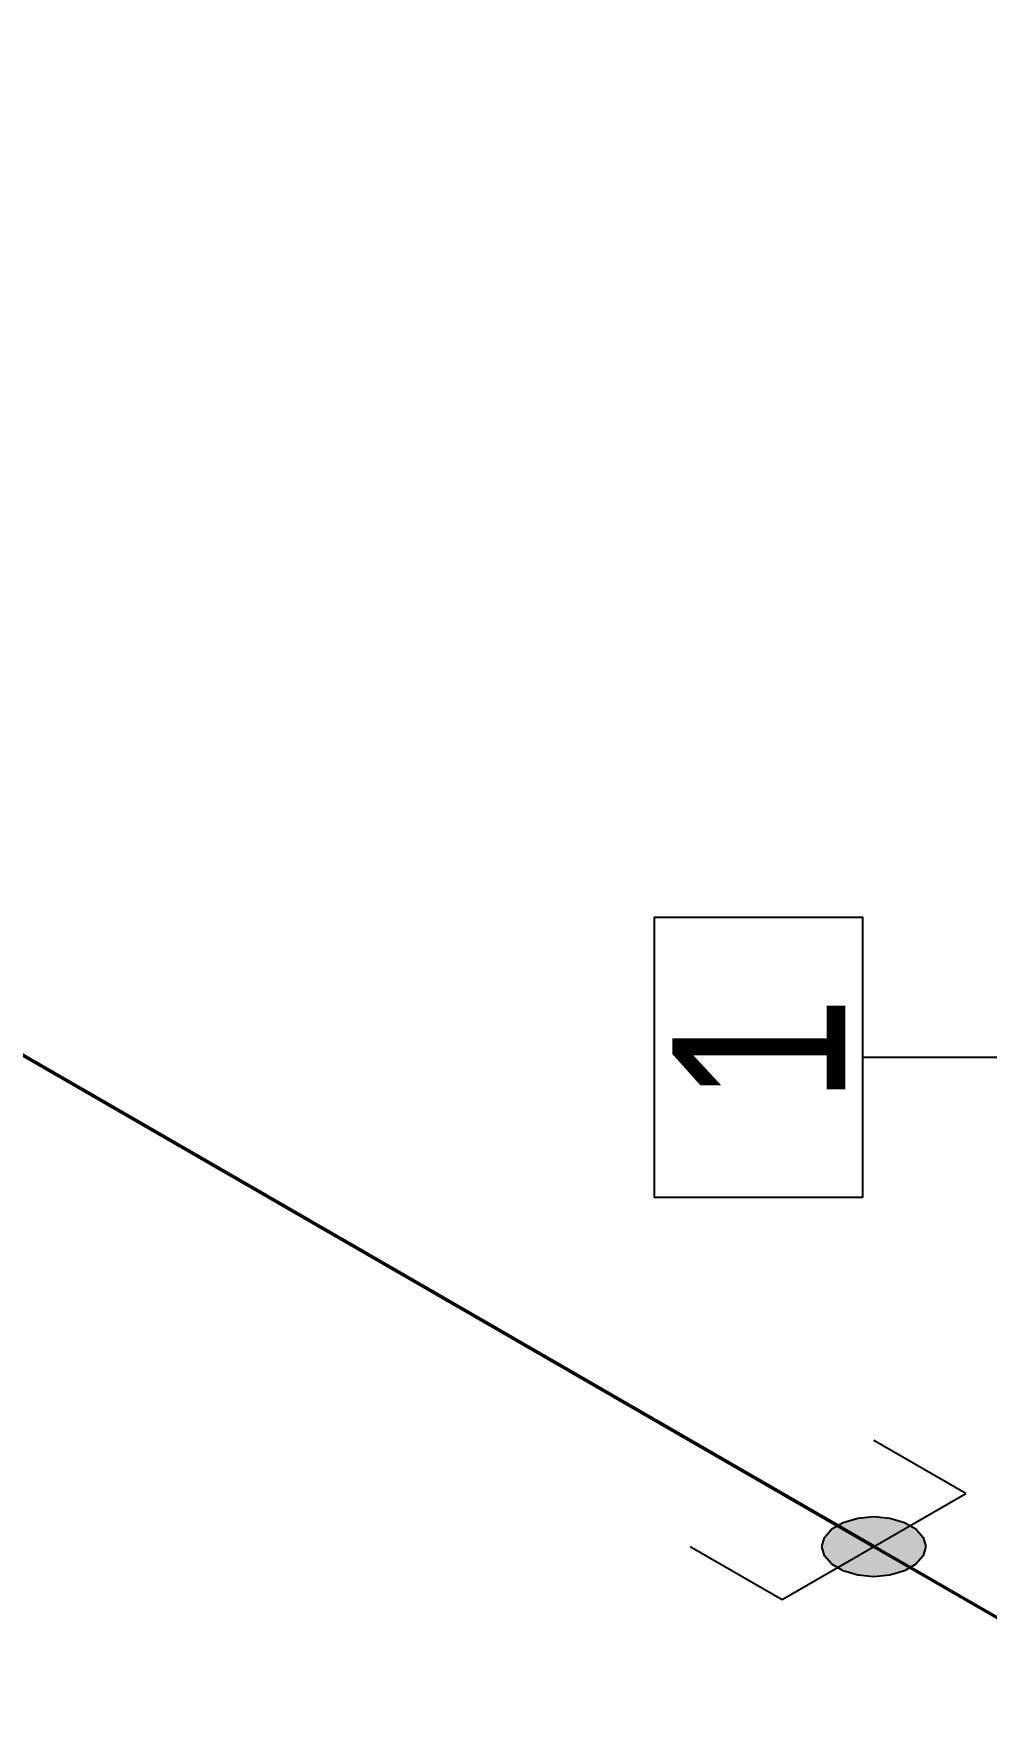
# Model space of a CAD drawing. Header units: millimetres. Extents: x 0 to 594, y 0 to 420.
# Drawn here: x 327.19 to 340.95, y 136.52 to 160.78 of the extents above; entities that cross this region are included whole.
import ezdxf
from ezdxf import colors
from ezdxf.entities.mleader import LeaderData, LeaderLine
from ezdxf.enums import TextEntityAlignment as Align
from ezdxf.math import Vec2, Vec3

# ---------------------------------------------------------------- set-up
doc = ezdxf.new("R2010")
doc.units = ezdxf.units.MM
doc.header["$LTSCALE"] = 0.25
for name, color, linetype in [('밸브', 4, 'Continuous'), ('용접', 1, 'Continuous'), ('주석', 7, 'Continuous'), ('치수', 1, 'Continuous')]:
    doc.layers.add(name, color=color, linetype=linetype)
doc.layers.add('파이프 작은 보어', color=30, linetype='Continuous', lineweight=50)
doc.styles.add('AdskIsoAnnotation', font='arial.ttf', dxfattribs={"width": 0.8, "height": 1})
doc.styles.add('AdskIsoMetric', font='arial.ttf', dxfattribs={"width": 0.8, "height": 2.5})
doc.styles.add('AdskIsoMetric30', font='arial.ttf', dxfattribs={"width": 0.8, "oblique": 30, "height": 2.5})
doc.styles.get("Standard").update_dxf_attribs({"font": 'arial.ttf'})
doc.dimstyles.new('AdskIsoMetric', dxfattribs={"dimtxt": 2.5, "dimasz": 2.5, "dimexe": 1, "dimexo": 2, "dimgap": 0.8, "dimtad": 1, "dimdec": 0, "dimrnd": 1, "dimzin": 0, "dimdsep": 46, "dimtxsty": 'AdskIsoMetric', "dimcen": 0, "dimclrt": 7, "dimadec": 0, "dimazin": 0, "dimtfac": 1, "dimtdec": 0, "dimtmove": 1, "dimatfit": 3, "dimfxl": 0, "dimfrac": 2, "dimtolj": 1, "dimtzin": 0, "dimarcsym": 0})

# ---------------------------------------------------------------- blocks, each defined once
blk = doc.blocks.new('볼 밸브-1-IsoRight')
at = {"color": 0, "linetype": 'ByBlock', "lineweight": -2, "extrusion": (0.707107, 0.408248, -0.57735)}
for p, q in [((-0.1006, 0.1164), (-0.3536, 0.4082)), ((-0.3536, 0.4082), (-0.3536, 0)), ((0.1006, 0.0001), (0.3536, 0)), ((-0.3536, 0), (-0.1006, -0.0001)), ((0.3536, 0), (0.3536, -0.4082)), ((0.1125, -0.065), (0.1125, -0.065)), ((0.3536, -0.4082), (0.1007, -0.1162))]:
    blk.add_line(p, q, dxfattribs=at)
at = {"linetype": 'ByBlock', "extrusion": (-1.92296e-16, -1.11022e-16, -1)}
for start_param, end_param in [(-0.785398, 2.356194), (2.356194, 5.497787)]:
    blk.add_ellipse((0, 0), major_axis=(-0.0796, 0.1378), ratio=0.57735, start_param=start_param, end_param=end_param, dxfattribs=at)
blk = doc.blocks.new('*D89')
at = {"layer": 'Defpoints', "color": 0}
for p in [(303.795, 159.45), (344.629, 135.875), (331.638, 128.375)]:
    blk.add_point(p, dxfattribs=at)
at = {"layer": '치수', "color": 0, "lineweight": -2}
for p, q in [((301.795, 158.295), (289.805, 151.373)), ((292.97, 150.7), (329.473, 129.625)), ((342.629, 134.72), (330.638, 127.798))]:
    blk.add_line(p, q, dxfattribs=at)
at = {"layer": '치수', "color": 0}
for points in [[(293.178, 151.061), (292.762, 150.339), (290.805, 151.95)], [(329.681, 129.986), (329.265, 129.264), (331.638, 128.375)]]:
    blk.add_solid(points, dxfattribs=at)
at = {"layer": '치수', "color": 7, "insert": (313.488, 141.471), "char_height": 2.5, "attachment_point": 5, "rotation": 330, "style": 'AdskIsoMetric30'}
blk.add_mtext('\\A1;335', dxfattribs=at)
blk = doc.blocks.new('티-1-Iso2DSkew0')
at = {"color": 0, "linetype": 'ByBlock', "lineweight": -2, "extrusion": (-0.707107, -0.408248, 0.57735)}
for p, q in [((0, 0), (0, 6.124)), ((0, 0), (-5.303, 3.062)), ((0, -6.124), (0, 0))]:
    blk.add_line(p, q, dxfattribs=at)
blk = doc.blocks.new('SocketWeld-2-IsoLeft')
blk.add_hatch(color=256).paths.add_polyline_path([(0.0405, 0.017), (0.0406, 0.0168), (0.0407, 0.0166), (0.0409, 0.0165), (0.041, 0.0163), (0.0412, 0.0161), (0.0413, 0.016), (0.0415, 0.0158), (0.0416, 0.0157), (0.0418, 0.0155), (0.0419, 0.0153), (0.042, 0.0152), (0.0422, 0.015), (0.0423, 0.0148), (0.0425, 0.0147), (0.0426, 0.0145), (0.0428, 0.0143), (0.0429, 0.0142), (0.0431, 0.014), (0.0432, 0.0138), (0.0433, 0.0137), (0.0435, 0.0135), (0.0436, 0.0134), (0.0438, 0.0132), (0.0439, 0.013), (0.0441, 0.0129), (0.0442, 0.0127), (0.0444, 0.0125), (0.0445, 0.0124), (0.0447, 0.0122), (0.0448, 0.012), (0.0449, 0.0119), (0.0451, 0.0117), (0.0452, 0.0115), (0.0454, 0.0114), (0.0455, 0.0112), (0.0457, 0.0111), (0.0458, 0.0109), (0.046, 0.0107), (0.0461, 0.0106), (0.0462, 0.0104), (0.0464, 0.0102), (0.0465, 0.0101), (0.0467, 0.0099), (0.0468, 0.0097), (0.047, 0.0096), (0.0471, 0.0094), (0.0473, 0.0092), (0.0474, 0.0091), (0.0476, 0.0089), (0.0476, 0.0089), (0.0476, 0.0087), (0.0477, 0.0086), (0.0477, 0.0084), (0.0478, 0.0082), (0.0478, 0.008), (0.0479, 0.0078), (0.0479, 0.0076), (0.048, 0.0075), (0.048, 0.0073), (0.0481, 0.0071), (0.0481, 0.0069), (0.0482, 0.0067), (0.0482, 0.0066), (0.0483, 0.0064), (0.0483, 0.0062), (0.0484, 0.006), (0.0484, 0.0058), (0.0485, 0.0056), (0.0485, 0.0055), (0.0486, 0.0053), (0.0486, 0.0051), (0.0487, 0.0049), (0.0487, 0.0047), (0.0488, 0.0046), (0.0488, 0.0044), (0.0489, 0.0042), (0.0489, 0.004), (0.049, 0.0038), (0.049, 0.0036), (0.0491, 0.0035), (0.0491, 0.0033), (0.0492, 0.0031), (0.0492, 0.0029), (0.0493, 0.0027), (0.0493, 0.0025), (0.0494, 0.0024), (0.0494, 0.0022), (0.0495, 0.002), (0.0495, 0.0018), (0.0496, 0.0016), (0.0496, 0.0015), (0.0497, 0.0013), (0.0497, 0.0011), (0.0498, 0.0009), (0.0498, 0.0007), (0.0499, 0.0005), (0.0499, 0.0004), (0.05, 0.0002), (0.05, 0), (0.05, 0), (0.05, -0.0002), (0.0499, -0.0004), (0.0499, -0.0005), (0.0498, -0.0007), (0.0498, -0.0009), (0.0497, -0.0011), (0.0497, -0.0013), (0.0496, -0.0015), (0.0496, -0.0016), (0.0495, -0.0018), (0.0495, -0.002), (0.0494, -0.0022), (0.0494, -0.0024), (0.0493, -0.0025), (0.0493, -0.0027), (0.0492, -0.0029), (0.0492, -0.0031), (0.0491, -0.0033), (0.0491, -0.0035), (0.049, -0.0036), (0.049, -0.0038), (0.0489, -0.004), (0.0489, -0.0042), (0.0488, -0.0044), (0.0488, -0.0046), (0.0487, -0.0047), (0.0487, -0.0049), (0.0486, -0.0051), (0.0486, -0.0053), (0.0485, -0.0055), (0.0485, -0.0056), (0.0484, -0.0058), (0.0484, -0.006), (0.0483, -0.0062), (0.0483, -0.0064), (0.0482, -0.0066), (0.0482, -0.0067), (0.0481, -0.0069), (0.0481, -0.0071), (0.048, -0.0073), (0.048, -0.0075), (0.0479, -0.0076), (0.0479, -0.0078), (0.0478, -0.008), (0.0478, -0.0082), (0.0477, -0.0084), (0.0477, -0.0086), (0.0476, -0.0087), (0.0476, -0.0089), (0.0476, -0.0089), (0.0474, -0.0091), (0.0473, -0.0092), (0.0471, -0.0094), (0.047, -0.0096), (0.0468, -0.0097), (0.0467, -0.0099), (0.0465, -0.0101), (0.0464, -0.0102), (0.0462, -0.0104), (0.0461, -0.0106), (0.046, -0.0107), (0.0458, -0.0109), (0.0457, -0.0111), (0.0455, -0.0112), (0.0454, -0.0114), (0.0452, -0.0115), (0.0451, -0.0117), (0.0449, -0.0119), (0.0448, -0.012), (0.0447, -0.0122), (0.0445, -0.0124), (0.0444, -0.0125), (0.0442, -0.0127), (0.0441, -0.0129), (0.0439, -0.013), (0.0438, -0.0132), (0.0436, -0.0134), (0.0435, -0.0135), (0.0433, -0.0137), (0.0432, -0.0138), (0.0431, -0.014), (0.0429, -0.0142), (0.0428, -0.0143), (0.0426, -0.0145), (0.0425, -0.0147), (0.0423, -0.0148), (0.0422, -0.015), (0.042, -0.0152), (0.0419, -0.0153), (0.0418, -0.0155), (0.0416, -0.0157), (0.0415, -0.0158), (0.0413, -0.016), (0.0412, -0.0161), (0.041, -0.0163), (0.0409, -0.0165), (0.0407, -0.0166), (0.0406, -0.0168), (0.0405, -0.017), (0.0405, -0.017), (0.0402, -0.0171), (0.04, -0.0172), (0.0398, -0.0174), (0.0395, -0.0175), (0.0393, -0.0176), (0.0391, -0.0177), (0.0389, -0.0179), (0.0386, -0.018), (0.0384, -0.0181), (0.0382, -0.0183), (0.038, -0.0184), (0.0377, -0.0185), (0.0375, -0.0187), (0.0373, -0.0188), (0.0371, -0.0189), (0.0368, -0.0191), (0.0366, -0.0192), (0.0364, -0.0193), (0.0362, -0.0194), (0.0359, -0.0196), (0.0357, -0.0197), (0.0355, -0.0198), (0.0353, -0.02), (0.035, -0.0201), (0.0348, -0.0202), (0.0346, -0.0204), (0.0344, -0.0205), (0.0341, -0.0206), (0.0339, -0.0207), (0.0337, -0.0209), (0.0335, -0.021), (0.0332, -0.0211), (0.033, -0.0213), (0.0328, -0.0214), (0.0325, -0.0215), (0.0323, -0.0217), (0.0321, -0.0218), (0.0319, -0.0219), (0.0316, -0.0221), (0.0314, -0.0222), (0.0312, -0.0223), (0.031, -0.0224), (0.0307, -0.0226), (0.0305, -0.0227), (0.0303, -0.0228), (0.0301, -0.023), (0.0298, -0.0231), (0.0296, -0.0232), (0.0294, -0.0234), (0.0294, -0.0234), (0.0291, -0.0234), (0.0288, -0.0235), (0.0285, -0.0236), (0.0283, -0.0237), (0.028, -0.0238), (0.0277, -0.0239), (0.0274, -0.0239), (0.0271, -0.024), (0.0268, -0.0241), (0.0265, -0.0242), (0.0263, -0.0243), (0.026, -0.0244), (0.0257, -0.0244), (0.0254, -0.0245), (0.0251, -0.0246), (0.0248, -0.0247), (0.0246, -0.0248), (0.0243, -0.0249), (0.024, -0.0249), (0.0237, -0.025), (0.0234, -0.0251), (0.0231, -0.0252), (0.0228, -0.0253), (0.0226, -0.0254), (0.0223, -0.0254), (0.022, -0.0255), (0.0217, -0.0256), (0.0214, -0.0257), (0.0211, -0.0258), (0.0209, -0.0259), (0.0206, -0.0259), (0.0203, -0.026), (0.02, -0.0261), (0.0197, -0.0262), (0.0194, -0.0263), (0.0191, -0.0264), (0.0189, -0.0265), (0.0186, -0.0265), (0.0183, -0.0266), (0.018, -0.0267), (0.0177, -0.0268), (0.0174, -0.0269), (0.0172, -0.027), (0.0169, -0.027), (0.0166, -0.0271), (0.0163, -0.0272), (0.016, -0.0273), (0.0157, -0.0274), (0.0155, -0.0275), (0.0155, -0.0275), (0.0151, -0.0275), (0.0148, -0.0275), (0.0145, -0.0275), (0.0142, -0.0276), (0.0139, -0.0276), (0.0136, -0.0276), (0.0132, -0.0277), (0.0129, -0.0277), (0.0126, -0.0277), (0.0123, -0.0277), (0.012, -0.0278), (0.0117, -0.0278), (0.0114, -0.0278), (0.011, -0.0279), (0.0107, -0.0279), (0.0104, -0.0279), (0.0101, -0.0279), (0.0098, -0.028), (0.0095, -0.028), (0.0091, -0.028), (0.0088, -0.0281), (0.0085, -0.0281), (0.0082, -0.0281), (0.0079, -0.0281), (0.0076, -0.0282), (0.0073, -0.0282), (0.0069, -0.0282), (0.0066, -0.0283), (0.0063, -0.0283), (0.006, -0.0283), (0.0057, -0.0283), (0.0054, -0.0284), (0.005, -0.0284), (0.0047, -0.0284), (0.0044, -0.0285), (0.0041, -0.0285), (0.0038, -0.0285), (0.0035, -0.0286), (0.0032, -0.0286), (0.0028, -0.0286), (0.0025, -0.0286), (0.0022, -0.0287), (0.0019, -0.0287), (0.0016, -0.0287), (0.0013, -0.0288), (0.0009, -0.0288), (0.0006, -0.0288), (0.0003, -0.0288), (0, -0.0289), (0, -0.0289), (-0.0003, -0.0288), (-0.0006, -0.0288), (-0.0009, -0.0288), (-0.0013, -0.0288), (-0.0016, -0.0287), (-0.0019, -0.0287), (-0.0022, -0.0287), (-0.0025, -0.0286), (-0.0028, -0.0286), (-0.0032, -0.0286), (-0.0035, -0.0286), (-0.0038, -0.0285), (-0.0041, -0.0285), (-0.0044, -0.0285), (-0.0047, -0.0284), (-0.005, -0.0284), (-0.0054, -0.0284), (-0.0057, -0.0283), (-0.006, -0.0283), (-0.0063, -0.0283), (-0.0066, -0.0283), (-0.0069, -0.0282), (-0.0073, -0.0282), (-0.0076, -0.0282), (-0.0079, -0.0281), (-0.0082, -0.0281), (-0.0085, -0.0281), (-0.0088, -0.0281), (-0.0091, -0.028), (-0.0095, -0.028), (-0.0098, -0.028), (-0.0101, -0.0279), (-0.0104, -0.0279), (-0.0107, -0.0279), (-0.011, -0.0279), (-0.0114, -0.0278), (-0.0117, -0.0278), (-0.012, -0.0278), (-0.0123, -0.0277), (-0.0126, -0.0277), (-0.0129, -0.0277), (-0.0132, -0.0277), (-0.0136, -0.0276), (-0.0139, -0.0276), (-0.0142, -0.0276), (-0.0145, -0.0275), (-0.0148, -0.0275), (-0.0151, -0.0275), (-0.0155, -0.0275), (-0.0155, -0.0275), (-0.0157, -0.0274), (-0.016, -0.0273), (-0.0163, -0.0272), (-0.0166, -0.0271), (-0.0169, -0.027), (-0.0172, -0.027), (-0.0174, -0.0269), (-0.0177, -0.0268), (-0.018, -0.0267), (-0.0183, -0.0266), (-0.0186, -0.0265), (-0.0189, -0.0265), (-0.0191, -0.0264), (-0.0194, -0.0263), (-0.0197, -0.0262), (-0.02, -0.0261), (-0.0203, -0.026), (-0.0206, -0.0259), (-0.0209, -0.0259), (-0.0211, -0.0258), (-0.0214, -0.0257), (-0.0217, -0.0256), (-0.022, -0.0255), (-0.0223, -0.0254), (-0.0226, -0.0254), (-0.0228, -0.0253), (-0.0231, -0.0252), (-0.0234, -0.0251), (-0.0237, -0.025), (-0.024, -0.0249), (-0.0243, -0.0249), (-0.0246, -0.0248), (-0.0248, -0.0247), (-0.0251, -0.0246), (-0.0254, -0.0245), (-0.0257, -0.0244), (-0.026, -0.0244), (-0.0263, -0.0243), (-0.0265, -0.0242), (-0.0268, -0.0241), (-0.0271, -0.024), (-0.0274, -0.0239), (-0.0277, -0.0239), (-0.028, -0.0238), (-0.0283, -0.0237), (-0.0285, -0.0236), (-0.0288, -0.0235), (-0.0291, -0.0234), (-0.0294, -0.0234), (-0.0294, -0.0234), (-0.0296, -0.0232), (-0.0298, -0.0231), (-0.0301, -0.023), (-0.0303, -0.0228), (-0.0305, -0.0227), (-0.0307, -0.0226), (-0.031, -0.0224), (-0.0312, -0.0223), (-0.0314, -0.0222), (-0.0316, -0.0221), (-0.0319, -0.0219), (-0.0321, -0.0218), (-0.0323, -0.0217), (-0.0325, -0.0215), (-0.0328, -0.0214), (-0.033, -0.0213), (-0.0332, -0.0211), (-0.0335, -0.021), (-0.0337, -0.0209), (-0.0339, -0.0207), (-0.0341, -0.0206), (-0.0344, -0.0205), (-0.0346, -0.0204), (-0.0348, -0.0202), (-0.035, -0.0201), (-0.0353, -0.02), (-0.0355, -0.0198), (-0.0357, -0.0197), (-0.0359, -0.0196), (-0.0362, -0.0194), (-0.0364, -0.0193), (-0.0366, -0.0192), (-0.0368, -0.0191), (-0.0371, -0.0189), (-0.0373, -0.0188), (-0.0375, -0.0187), (-0.0377, -0.0185), (-0.038, -0.0184), (-0.0382, -0.0183), (-0.0384, -0.0181), (-0.0386, -0.018), (-0.0389, -0.0179), (-0.0391, -0.0177), (-0.0393, -0.0176), (-0.0395, -0.0175), (-0.0398, -0.0174), (-0.04, -0.0172), (-0.0402, -0.0171), (-0.0405, -0.017), (-0.0405, -0.017), (-0.0406, -0.0168), (-0.0407, -0.0166), (-0.0409, -0.0165), (-0.041, -0.0163), (-0.0412, -0.0161), (-0.0413, -0.016), (-0.0415, -0.0158), (-0.0416, -0.0157), (-0.0418, -0.0155), (-0.0419, -0.0153), (-0.042, -0.0152), (-0.0422, -0.015), (-0.0423, -0.0148), (-0.0425, -0.0147), (-0.0426, -0.0145), (-0.0428, -0.0143), (-0.0429, -0.0142), (-0.0431, -0.014), (-0.0432, -0.0138), (-0.0433, -0.0137), (-0.0435, -0.0135), (-0.0436, -0.0134), (-0.0438, -0.0132), (-0.0439, -0.013), (-0.0441, -0.0129), (-0.0442, -0.0127), (-0.0444, -0.0125), (-0.0445, -0.0124), (-0.0447, -0.0122), (-0.0448, -0.012), (-0.0449, -0.0119), (-0.0451, -0.0117), (-0.0452, -0.0115), (-0.0454, -0.0114), (-0.0455, -0.0112), (-0.0457, -0.0111), (-0.0458, -0.0109), (-0.046, -0.0107), (-0.0461, -0.0106), (-0.0462, -0.0104), (-0.0464, -0.0102), (-0.0465, -0.0101), (-0.0467, -0.0099), (-0.0468, -0.0097), (-0.047, -0.0096), (-0.0471, -0.0094), (-0.0473, -0.0092), (-0.0474, -0.0091), (-0.0476, -0.0089), (-0.0476, -0.0089), (-0.0476, -0.0087), (-0.0477, -0.0086), (-0.0477, -0.0084), (-0.0478, -0.0082), (-0.0478, -0.008), (-0.0479, -0.0078), (-0.0479, -0.0076), (-0.048, -0.0075), (-0.048, -0.0073), (-0.0481, -0.0071), (-0.0481, -0.0069), (-0.0482, -0.0067), (-0.0482, -0.0066), (-0.0483, -0.0064), (-0.0483, -0.0062), (-0.0484, -0.006), (-0.0484, -0.0058), (-0.0485, -0.0056), (-0.0485, -0.0055), (-0.0486, -0.0053), (-0.0486, -0.0051), (-0.0487, -0.0049), (-0.0487, -0.0047), (-0.0488, -0.0046), (-0.0488, -0.0044), (-0.0489, -0.0042), (-0.0489, -0.004), (-0.049, -0.0038), (-0.049, -0.0036), (-0.0491, -0.0035), (-0.0491, -0.0033), (-0.0492, -0.0031), (-0.0492, -0.0029), (-0.0493, -0.0027), (-0.0493, -0.0025), (-0.0494, -0.0024), (-0.0494, -0.0022), (-0.0495, -0.002), (-0.0495, -0.0018), (-0.0496, -0.0016), (-0.0496, -0.0015), (-0.0497, -0.0013), (-0.0497, -0.0011), (-0.0498, -0.0009), (-0.0498, -0.0007), (-0.0499, -0.0005), (-0.0499, -0.0004), (-0.05, -0.0002), (-0.05, 0), (-0.05, 0), (-0.05, 0.0002), (-0.0499, 0.0004), (-0.0499, 0.0005), (-0.0498, 0.0007), (-0.0498, 0.0009), (-0.0497, 0.0011), (-0.0497, 0.0013), (-0.0496, 0.0015), (-0.0496, 0.0016), (-0.0495, 0.0018), (-0.0495, 0.002), (-0.0494, 0.0022), (-0.0494, 0.0024), (-0.0493, 0.0025), (-0.0493, 0.0027), (-0.0492, 0.0029), (-0.0492, 0.0031), (-0.0491, 0.0033), (-0.0491, 0.0035), (-0.049, 0.0036), (-0.049, 0.0038), (-0.0489, 0.004), (-0.0489, 0.0042), (-0.0488, 0.0044), (-0.0488, 0.0046), (-0.0487, 0.0047), (-0.0487, 0.0049), (-0.0486, 0.0051), (-0.0486, 0.0053), (-0.0485, 0.0055), (-0.0485, 0.0056), (-0.0484, 0.0058), (-0.0484, 0.006), (-0.0483, 0.0062), (-0.0483, 0.0064), (-0.0482, 0.0066), (-0.0482, 0.0067), (-0.0481, 0.0069), (-0.0481, 0.0071), (-0.048, 0.0073), (-0.048, 0.0075), (-0.0479, 0.0076), (-0.0479, 0.0078), (-0.0478, 0.008), (-0.0478, 0.0082), (-0.0477, 0.0084), (-0.0477, 0.0086), (-0.0476, 0.0087), (-0.0476, 0.0089), (-0.0476, 0.0089), (-0.0474, 0.0091), (-0.0473, 0.0092), (-0.0471, 0.0094), (-0.047, 0.0096), (-0.0468, 0.0097), (-0.0467, 0.0099), (-0.0465, 0.0101), (-0.0464, 0.0102), (-0.0462, 0.0104), (-0.0461, 0.0106), (-0.046, 0.0107), (-0.0458, 0.0109), (-0.0457, 0.0111), (-0.0455, 0.0112), (-0.0454, 0.0114), (-0.0452, 0.0115), (-0.0451, 0.0117), (-0.0449, 0.0119), (-0.0448, 0.012), (-0.0447, 0.0122), (-0.0445, 0.0124), (-0.0444, 0.0125), (-0.0442, 0.0127), (-0.0441, 0.0129), (-0.0439, 0.013), (-0.0438, 0.0132), (-0.0436, 0.0134), (-0.0435, 0.0135), (-0.0433, 0.0137), (-0.0432, 0.0138), (-0.0431, 0.014), (-0.0429, 0.0142), (-0.0428, 0.0143), (-0.0426, 0.0145), (-0.0425, 0.0147), (-0.0423, 0.0148), (-0.0422, 0.015), (-0.042, 0.0152), (-0.0419, 0.0153), (-0.0418, 0.0155), (-0.0416, 0.0157), (-0.0415, 0.0158), (-0.0413, 0.016), (-0.0412, 0.0161), (-0.041, 0.0163), (-0.0409, 0.0165), (-0.0407, 0.0166), (-0.0406, 0.0168), (-0.0405, 0.017), (-0.0405, 0.017), (-0.0402, 0.0171), (-0.04, 0.0172), (-0.0398, 0.0174), (-0.0395, 0.0175), (-0.0393, 0.0176), (-0.0391, 0.0177), (-0.0389, 0.0179), (-0.0386, 0.018), (-0.0384, 0.0181), (-0.0382, 0.0183), (-0.038, 0.0184), (-0.0377, 0.0185), (-0.0375, 0.0187), (-0.0373, 0.0188), (-0.0371, 0.0189), (-0.0368, 0.0191), (-0.0366, 0.0192), (-0.0364, 0.0193), (-0.0362, 0.0194), (-0.0359, 0.0196), (-0.0357, 0.0197), (-0.0355, 0.0198), (-0.0353, 0.02), (-0.035, 0.0201), (-0.0348, 0.0202), (-0.0346, 0.0204), (-0.0344, 0.0205), (-0.0341, 0.0206), (-0.0339, 0.0207), (-0.0337, 0.0209), (-0.0335, 0.021), (-0.0332, 0.0211), (-0.033, 0.0213), (-0.0328, 0.0214), (-0.0325, 0.0215), (-0.0323, 0.0217), (-0.0321, 0.0218), (-0.0319, 0.0219), (-0.0316, 0.0221), (-0.0314, 0.0222), (-0.0312, 0.0223), (-0.031, 0.0224), (-0.0307, 0.0226), (-0.0305, 0.0227), (-0.0303, 0.0228), (-0.0301, 0.023), (-0.0298, 0.0231), (-0.0296, 0.0232), (-0.0294, 0.0234), (-0.0294, 0.0234), (-0.0291, 0.0234), (-0.0288, 0.0235), (-0.0285, 0.0236), (-0.0283, 0.0237), (-0.028, 0.0238), (-0.0277, 0.0239), (-0.0274, 0.0239), (-0.0271, 0.024), (-0.0268, 0.0241), (-0.0265, 0.0242), (-0.0263, 0.0243), (-0.026, 0.0244), (-0.0257, 0.0244), (-0.0254, 0.0245), (-0.0251, 0.0246), (-0.0248, 0.0247), (-0.0246, 0.0248), (-0.0243, 0.0249), (-0.024, 0.0249), (-0.0237, 0.025), (-0.0234, 0.0251), (-0.0231, 0.0252), (-0.0228, 0.0253), (-0.0226, 0.0254), (-0.0223, 0.0254), (-0.022, 0.0255), (-0.0217, 0.0256), (-0.0214, 0.0257), (-0.0211, 0.0258), (-0.0209, 0.0259), (-0.0206, 0.0259), (-0.0203, 0.026), (-0.02, 0.0261), (-0.0197, 0.0262), (-0.0194, 0.0263), (-0.0191, 0.0264), (-0.0189, 0.0265), (-0.0186, 0.0265), (-0.0183, 0.0266), (-0.018, 0.0267), (-0.0177, 0.0268), (-0.0174, 0.0269), (-0.0172, 0.027), (-0.0169, 0.027), (-0.0166, 0.0271), (-0.0163, 0.0272), (-0.016, 0.0273), (-0.0157, 0.0274), (-0.0155, 0.0275), (-0.0155, 0.0275), (-0.0151, 0.0275), (-0.0148, 0.0275), (-0.0145, 0.0275), (-0.0142, 0.0276), (-0.0139, 0.0276), (-0.0136, 0.0276), (-0.0132, 0.0277), (-0.0129, 0.0277), (-0.0126, 0.0277), (-0.0123, 0.0277), (-0.012, 0.0278), (-0.0117, 0.0278), (-0.0114, 0.0278), (-0.011, 0.0279), (-0.0107, 0.0279), (-0.0104, 0.0279), (-0.0101, 0.0279), (-0.0098, 0.028), (-0.0095, 0.028), (-0.0091, 0.028), (-0.0088, 0.0281), (-0.0085, 0.0281), (-0.0082, 0.0281), (-0.0079, 0.0281), (-0.0076, 0.0282), (-0.0073, 0.0282), (-0.0069, 0.0282), (-0.0066, 0.0283), (-0.0063, 0.0283), (-0.006, 0.0283), (-0.0057, 0.0283), (-0.0054, 0.0284), (-0.005, 0.0284), (-0.0047, 0.0284), (-0.0044, 0.0285), (-0.0041, 0.0285), (-0.0038, 0.0285), (-0.0035, 0.0286), (-0.0032, 0.0286), (-0.0028, 0.0286), (-0.0025, 0.0286), (-0.0022, 0.0287), (-0.0019, 0.0287), (-0.0016, 0.0287), (-0.0013, 0.0288), (-0.0009, 0.0288), (-0.0006, 0.0288), (-0.0003, 0.0288), (0, 0.0289), (0, 0.0289), (0.0003, 0.0288), (0.0006, 0.0288), (0.0009, 0.0288), (0.0013, 0.0288), (0.0016, 0.0287), (0.0019, 0.0287), (0.0022, 0.0287), (0.0025, 0.0286), (0.0028, 0.0286), (0.0032, 0.0286), (0.0035, 0.0286), (0.0038, 0.0285), (0.0041, 0.0285), (0.0044, 0.0285), (0.0047, 0.0284), (0.005, 0.0284), (0.0054, 0.0284), (0.0057, 0.0283), (0.006, 0.0283), (0.0063, 0.0283), (0.0066, 0.0283), (0.0069, 0.0282), (0.0073, 0.0282), (0.0076, 0.0282), (0.0079, 0.0281), (0.0082, 0.0281), (0.0085, 0.0281), (0.0088, 0.0281), (0.0091, 0.028), (0.0095, 0.028), (0.0098, 0.028), (0.0101, 0.0279), (0.0104, 0.0279), (0.0107, 0.0279), (0.011, 0.0279), (0.0114, 0.0278), (0.0117, 0.0278), (0.012, 0.0278), (0.0123, 0.0277), (0.0126, 0.0277), (0.0129, 0.0277), (0.0132, 0.0277), (0.0136, 0.0276), (0.0139, 0.0276), (0.0142, 0.0276), (0.0145, 0.0275), (0.0148, 0.0275), (0.0151, 0.0275), (0.0155, 0.0275), (0.0155, 0.0275), (0.0157, 0.0274), (0.016, 0.0273), (0.0163, 0.0272), (0.0166, 0.0271), (0.0169, 0.027), (0.0172, 0.027), (0.0174, 0.0269), (0.0177, 0.0268), (0.018, 0.0267), (0.0183, 0.0266), (0.0186, 0.0265), (0.0189, 0.0265), (0.0191, 0.0264), (0.0194, 0.0263), (0.0197, 0.0262), (0.02, 0.0261), (0.0203, 0.026), (0.0206, 0.0259), (0.0209, 0.0259), (0.0211, 0.0258), (0.0214, 0.0257), (0.0217, 0.0256), (0.022, 0.0255), (0.0223, 0.0254), (0.0226, 0.0254), (0.0228, 0.0253), (0.0231, 0.0252), (0.0234, 0.0251), (0.0237, 0.025), (0.024, 0.0249), (0.0243, 0.0249), (0.0246, 0.0248), (0.0248, 0.0247), (0.0251, 0.0246), (0.0254, 0.0245), (0.0257, 0.0244), (0.026, 0.0244), (0.0263, 0.0243), (0.0265, 0.0242), (0.0268, 0.0241), (0.0271, 0.024), (0.0274, 0.0239), (0.0277, 0.0239), (0.028, 0.0238), (0.0283, 0.0237), (0.0285, 0.0236), (0.0288, 0.0235), (0.0291, 0.0234), (0.0294, 0.0234), (0.0294, 0.0234), (0.0296, 0.0232), (0.0298, 0.0231), (0.0301, 0.023), (0.0303, 0.0228), (0.0305, 0.0227), (0.0307, 0.0226), (0.031, 0.0224), (0.0312, 0.0223), (0.0314, 0.0222), (0.0316, 0.0221), (0.0319, 0.0219), (0.0321, 0.0218), (0.0323, 0.0217), (0.0325, 0.0215), (0.0328, 0.0214), (0.033, 0.0213), (0.0332, 0.0211), (0.0335, 0.021), (0.0337, 0.0209), (0.0339, 0.0207), (0.0341, 0.0206), (0.0344, 0.0205), (0.0346, 0.0204), (0.0348, 0.0202), (0.035, 0.0201), (0.0353, 0.02), (0.0355, 0.0198), (0.0357, 0.0197), (0.0359, 0.0196), (0.0362, 0.0194), (0.0364, 0.0193), (0.0366, 0.0192), (0.0368, 0.0191), (0.0371, 0.0189), (0.0373, 0.0188), (0.0375, 0.0187), (0.0377, 0.0185), (0.038, 0.0184), (0.0382, 0.0183), (0.0384, 0.0181), (0.0386, 0.018), (0.0389, 0.0179), (0.0391, 0.0177), (0.0393, 0.0176), (0.0395, 0.0175), (0.0398, 0.0174), (0.04, 0.0172), (0.0402, 0.0171)], flags=0)
at = {"color": 0, "linetype": 'ByBlock', "lineweight": -2, "extrusion": (0, -0.816497, -0.57735)}
for p, q in [((0.0884, 0.051), (0, 0.1021)), ((-0.0884, -0.051), (0.0884, 0.051)), ((-0.0476, 0.0089), (-0.0405, 0.017)), ((-0.0405, 0.017), (-0.0294, 0.0234)), ((-0.0294, 0.0234), (-0.0155, 0.0275)), ((-0.0155, 0.0275), (0, 0.0289)), ((0, 0.0289), (0.0155, 0.0275)), ((0.0155, 0.0275), (0.0294, 0.0234)), ((0.0294, 0.0234), (0.0405, 0.017)), ((0.0405, 0.017), (0.0476, 0.0089)), ((-0.1768, 0), (-0.0884, -0.051)), ((-0.05, 0), (-0.0476, 0.0089)), ((-0.0476, -0.0089), (-0.05, 0)), ((0.0476, 0.0089), (0.05, 0)), ((-0.0405, -0.017), (-0.0476, -0.0089)), ((0.0476, -0.0089), (0.0405, -0.017)), ((0.05, 0), (0.0476, -0.0089)), ((-0.0294, -0.0234), (-0.0405, -0.017)), ((-0.0155, -0.0275), (-0.0294, -0.0234)), ((0, -0.0289), (-0.0155, -0.0275)), ((0.0155, -0.0275), (0, -0.0289)), ((0.0294, -0.0234), (0.0155, -0.0275)), ((0.0405, -0.017), (0.0294, -0.0234))]:
    blk.add_line(p, q, dxfattribs=at)
blk = doc.blocks.new('AnnoRect')
at = {"color": 0, "linetype": 'ByBlock', "lineweight": -2}
blk.add_wipeout([(-0.8095, -0.6), (-0.8095, 0.6), (0.8095, 0.6), (0.8095, -0.6)], dxfattribs=at)
blk.add_lwpolyline([(-0.8095, -0.6), (-0.8095, 0.6), (0.8095, 0.6), (0.8095, -0.6)], close=True, dxfattribs=at)
at = {"color": 0, "linetype": 'ByBlock', "lineweight": -2, "style": 'AdskIsoAnnotation', "width": 0.8}
blk.add_attdef('XX', text='', height=1, dxfattribs=at).set_placement((0, 0), align=Align.MIDDLE_CENTER)

msp = doc.modelspace()

# ---------------------------------------------------------------- linework, layer by layer
at = {"layer": '파이프 작은 보어'}
msp.add_lwpolyline([(339.3253, 138.9368), (309.9189, 155.9146)], dxfattribs=at)

# ---------------------------------------------------------------- block references
at = {"layer": '밸브', "xscale": 15, "yscale": 15, "zscale": 15, "rotation": 300.0000000000782}
msp.add_blockref('볼 밸브-1-IsoRight', (344.6286, 158.614), dxfattribs=at)
at = {"layer": '용접', "xscale": 15, "yscale": 15, "zscale": 15}
msp.add_blockref('SocketWeld-2-IsoLeft', (339.3253, 138.9368), dxfattribs=at)
at = {"layer": '파이프 작은 보어'}
msp.add_blockref('티-1-Iso2DSkew0', (344.6286, 135.8749), dxfattribs=at)

# ---------------------------------------------------------------- dimensions: what is measured, and where the dimension line sits
at = {"layer": '치수'}
dim = msp.add_linear_dim(base=(331.6382, 128.3749), p1=(303.7952, 159.4501), p2=(344.6286, 135.8749), angle=330, text='335', dimstyle='AdskIsoMetric', override={"dimtad": 0, "dimlfac": 7.099796, "dimtxsty": 'AdskIsoMetric30', "dimse1": 0, "dimse2": 0, "dimsd1": 0, "dimsd2": 0, "dimtmove": 1}, dxfattribs=at)
dim.commit()
dim.dimension.update_dxf_attribs({"geometry": '*D89', "text_midpoint": (313.4878, 141.471), "dimtype": 160})

# ---------------------------------------------------------------- leaders
at = {"layer": '주석'}
ml = msp.add_multileader_mtext('Standard', dxfattribs=at)
ml.set_content('')
ml.set_leader_properties()
ml.build(insert=Vec2(0, 0))
ml.multileader.update_dxf_attribs({"dogleg_length": 0, "arrow_head_size": 0})
ctx = ml.context
ctx.base_point, ctx.arrow_head_size, ctx.plane_origin = Vec3(339.1593, 146), 0, Vec3(44.6593, 0)
notes = []
notes.append((ctx, [(0, (1, 1, 0), (339.1593, 146), (-1, 0), 0, [(0, [(344.6286, 146)], 0, [])])]))
ctx.mtext, ml.multileader.dxf.content_type = None, 0
for ctx, leaders in notes:
    for number, flags, end, landing, length, lines in leaders:
        leader = LeaderData()
        leader.index, (leader.has_last_leader_line, leader.has_dogleg_vector, leader.attachment_direction) = number, flags
        leader.last_leader_point, leader.dogleg_vector, leader.dogleg_length = Vec3(end), Vec3(landing), length
        for number, points, colour, breaks in lines:
            line = LeaderLine()
            line.index, line.vertices, line.color, line.breaks = number, Vec3.list(points), colors.encode_raw_color(colour), breaks
            leader.lines.append(line)
        ctx.leaders.append(leader)

# ---------------------------------------------------------------- next in the draw order: block references
ref = msp.add_blockref('AnnoRect', (337.6593, 146), dxfattribs=dict(at, xscale=2.500000000000001, yscale=2.500000000000001, zscale=2.500000000000001, rotation=90.00000000007857))
ref.add_attrib('XX_001', '1', (338.9145, 145.3274), dxfattribs={"layer": '0', "color": 0, "linetype": 'ByBlock', "lineweight": -2, "height": 2.5, "rotation": 90, "style": 'AdskIsoAnnotation', "width": 0.8})

doc.saveas('drawing.dxf')
